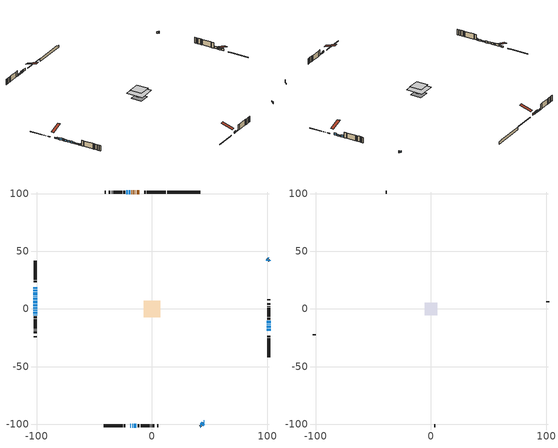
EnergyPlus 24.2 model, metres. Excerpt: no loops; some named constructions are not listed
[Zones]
conditioned space
 floor outside (Floor1 construction): -0.5,-0.5 -0.5,0.5 0.5,0.5 0.5,-0.5 z1.04
 floor outside (Floor2 construction): -0.66,-0.66 -0.66,0.66 0.66,0.66 0.66,-0.66 z1.04
 floor adiabatic (AdiabaticFloorConstruction): -7.26,-7.26 -7.26,7.26 7.26,7.26 7.26,-7.26 z3.48
 floor foundation (Slab1 construction): -4.79,-4.79 -4.79,4.79 4.79,4.79 4.79,-4.79 z-1.6
 floor foundation (Slab2 construction): -2.5,-1 -2.5,1 2.5,1 2.5,-1 z0
 wall outside (RimJoist1 construction): 12.1,101.38 -4.4,101.38 / -41.99,-101.38 -25.49,-101.38 / -101.38,41.99 -101.38,25.49 / 101.38,-41.99 101.38,-25.49 z1.04:1.34
 wall outside (RimJoist3 construction): -5.33,101.38 -6.53,101.38 / -24.56,-101.38 -23.36,-101.38 / -101.38,24.56 -101.38,23.36 / 101.38,-24.56 101.38,-23.36 z1.04:1.34
 wall outside (AdiabaticWallConstruction 1): -11.09,101.38 -13.43,101.38 / -14.36,101.38 -14.79,101.38 / -15.72,101.38 -16.53,101.38 / -17.46,101.38 -17.94,101.38 z1.04:3.07
 wall outside (AdiabaticWallConstruction): 101.38,-18.8 101.38,-17.02 / -101.38,14.58 -101.38,11.88 / 101.38,-12.15 101.38,-10.37 / 101.38,41.99 100.96,42.41 / 41.99,-101.38 42.41,-100.96 z1.04:2.82; -18.86,101.38 -20.03,101.38 / -101.38,-2.34 -101.38,-4.12 z1.04:2.21; -18.8,-101.38 -18.21,-101.38 / -101.38,16.7 -101.38,15.5 / -101.38,9.55 -101.38,8.05 z1.04:2.54; -101.38,18.8 -101.38,17.63 z1.04:2.01; -101.38,10.96 -101.38,10.47 / -17.28,-101.38 -16.8,-101.38 / -101.38,-5.05 -101.38,-5.53 z1.04:2.64; 101.38,-16.09 101.38,-14.59 / 101.38,-13.66 101.38,-13.08 / -20.96,101.38 -22.16,101.38 / -101.38,1.6 -101.38,0.41 z1.04:2.24; -101.38,7.12 -101.38,4.88 z1.04:2.44; -101.38,3.95 -101.38,2.53 z1.04:2.51; -101.38,-0.52 -101.38,-1.41 z1.04:1.93; -15.87,-101.38 -13.48,-101.38 z1.04:1.8; 100.31,43.06 99.77,43.6 z1.04:2.26; 43.06,-100.31 44.39,-98.98 z1.04:1.29; 45.05,-98.32 45.19,-98.17 z1.04:1.48
 wall outside (Wall1 construction): -23.09,101.38 -24.75,101.38 / -12.55,-101.38 -10.89,-101.38 / -101.38,-6.46 -101.38,-8.13 / 101.38,-9.44 101.38,-7.78 z1.04:5.92
 wall outside (Wall2 construction): -25.68,101.38 -33.54,101.38 / -9.96,-101.38 -2.1,-101.38 / -101.38,-9.05 -101.38,-16.91 / 101.38,-6.85 101.38,1.01 z1.04:5.92
 wall outside (Wall4 construction): -34.47,101.38 -35.07,101.38 / -1.17,-101.38 -0.57,-101.38 / -101.38,-17.84 -101.38,-18.44 / 101.38,1.94 101.38,2.54 z1.04:5.92
 wall outside (Wall5 construction): -36,101.38 -37.59,101.38 / 0.36,-101.38 1.95,-101.38 / -101.38,-19.37 -101.38,-20.96 / 101.38,3.47 101.38,5.06 z1.04:5.92
 wall outside (Wall7 construction): -40.2,101.38 -41.06,101.38 / 4.56,-101.38 5.42,-101.38 / -101.38,-23.57 -101.38,-24.44 / 101.38,7.67 101.38,8.54 z1.04:5.92
 wall foundation (FoundationWall1 construction): 13.03,101.38,-1.6 13.03,101.38,1.04 39.1,101.38,1.04 39.1,101.38,0.41 41.99,101.38,0.41 41.99,101.38,-1.6
 window (WindowConstruction): 101.38,-18.8 101.38,-17.02 z1.04:2.82
 window (WindowConstruction 5): -18.86,101.38 -20.03,101.38 z1.04:2.21
 window (WindowConstruction 6): -18.8,-101.38 -18.21,-101.38 z1.04:2.54
 window (WindowConstruction 7): -101.38,18.8 -101.38,17.63 z1.04:2.01
 window (WindowConstruction 8): -101.38,16.7 -101.38,15.51 z1.04:2.54
 window (WindowConstruction 9): -101.38,14.58 -101.38,11.89 z1.04:2.82
 window (WindowConstruction 22): -101.38,10.96 -101.38,10.47 z1.04:2.64
 window (WindowConstruction 10): 101.38,-16.09 101.38,-14.59 z1.04:2.23
 window (WindowConstruction 11): 101.38,-13.66 101.38,-13.08 z1.04:2.23
 window (WindowConstruction 12): -20.96,101.38 -22.16,101.38 z1.04:2.23
 window (WindowConstruction 13): -101.38,9.55 -101.38,8.05 z1.04:2.54
 window (WindowConstruction 1): 101.38,-12.15 101.38,-10.37 z1.04:2.82
 window (WindowConstruction 14): -101.38,7.12 -101.38,4.88 z1.04:2.44
 window (WindowConstruction 15): -101.38,3.95 -101.38,2.53 z1.04:2.51
 window (WindowConstruction 23): -17.28,-101.38 -16.8,-101.38 z1.04:2.64
 window (WindowConstruction 16): -101.38,1.6 -101.38,0.41 z1.04:2.23
 window (WindowConstruction 17): -101.38,-0.52 -101.38,-1.41 z1.04:1.93
 window (WindowConstruction 18): -101.38,-2.34 -101.38,-4.12 z1.04:2.21
 window (WindowConstruction 24): -15.87,-101.38 -13.48,-101.38 z1.04:1.8
 window (WindowConstruction 2): 101.38,41.99 100.96,42.41 z1.04:2.82
 window (WindowConstruction 3): 100.31,43.06 99.77,43.6 z1.04:2.26
 window (WindowConstruction 4): 41.99,-101.38 42.41,-100.96 z1.04:2.82
 window (WindowConstruction 19): -101.38,-5.05 -101.38,-5.53 z1.04:2.64
 window (WindowConstruction 20): 43.06,-100.31 44.39,-98.98 z1.04:1.29
 window (WindowConstruction 21): 45.05,-98.32 45.19,-98.18 z1.04:1.47
 door (Door): -11.09,101.38 -13.43,101.38 z1.04:3.07
 door (Door 1): -14.36,101.38 -14.79,101.38 z1.04:3.07
 door (Door 2): -15.72,101.38 -16.53,101.38 z1.04:3.07
 door (Door 3): -17.46,101.38 -17.94,101.38 z1.04:3.07
 ceiling adiabatic (AdiabaticFloorConstruction): 7.26,-7.26 7.26,7.26 -7.26,7.26 -7.26,-7.26 z3.48
attic - vented
 floor to conditioned space (Floor3 construction Reversed): -5.28,-5.28 -5.28,5.28 5.28,5.28 5.28,-5.28 z5.92
 wall outside (Wall6 construction): -38.52,101.38 -39.27,101.38 / 2.88,-101.38 3.63,-101.38 / -101.38,-21.89 -101.38,-22.65 / 101.38,5.99 101.38,6.75 z1.04:5.92
 roof outside (Roof1 construction): -10.16,101.38,5.92 -10.16,91.1,9.34 -7.45,91.1,9.34 -7.45,101.38,5.92; -19.73,-101.38,5.92 -19.73,-91.1,9.34 -22.43,-91.1,9.34 -22.43,-101.38,5.92; -101.38,19.73,5.92 -91.1,19.73,9.34 -91.1,22.43,9.34 -101.38,22.43,5.92; 101.38,-19.73,5.92 91.1,-19.73,9.34 91.1,-22.43,9.34 101.38,-22.43,5.92
[Schedule:Day:Interval]
clothes dryer exhaust 0 schedule day: No, 01:00, 0.123457, 02:00, 0.0740741, 03:00, 0.0493827, 04:00, 0.0246914, 05:00, 0.0493827, 06:00, 0.0740741, 07:00, 0.197531, 08:00, 0.395062, 09:00, 0.592593, 10:00, 0.839506, 11:00, 0.962963, 12:00, 1, 13:00, 0.91358, 14:00, 0.82716, 15:00, 0.716049, 16:00, 0.753086, 17:00, 0.679012, 18:00, 0.666667, 20:00, 0.62963, 21:00, 0.641975, 22:00, 0.666667, 23:00, 0.54321, 24:00, 0.296296
clothes dryer exhaust 0 schedule default day; cooling season schedule day; cooling season schedule day 2; cooling season schedule default day; exterior lighting schedule default day; natural vent schedule default day: No, 24:00, 0
cooling season schedule day 1: No, 24:00, 1
exterior lighting schedule day 1: No, 01:00, 0.528571, 03:00, 0.488929, 05:00, 0.4625, 06:00, 0.515357, 07:00, 0.581429, 08:00, 0.541786, 09:00, 0.409643, 10:00, 0.330357, 12:00, 0.317143, 13:00, 0.330357, 14:00, 0.37, 15:00, 0.396429, 16:00, 0.4625, 17:00, 0.581429, 18:00, 0.74, 19:00, 0.845714, 20:00, 0.898571, 21:00, 0.925, 22:00, 0.858929, 23:00, 0.74, 24:00, 0.621071
exterior lighting schedule day 10: No, 01:00, 0.552381, 03:00, 0.510952, 05:00, 0.483333, 06:00, 0.538571, 07:00, 0.607619, 08:00, 0.56619, 09:00, 0.428095, 10:00, 0.345238, 12:00, 0.331429, 13:00, 0.345238, 14:00, 0.386667, 15:00, 0.414286, 16:00, 0.483333, 17:00, 0.607619, 18:00, 0.773333, 19:00, 0.88381, 20:00, 0.939048, 21:00, 0.966667, 22:00, 0.897619, 23:00, 0.773333, 24:00, 0.649048
exterior lighting schedule day 11: No, 01:00, 0.571429, 03:00, 0.528571, 05:00, 0.5, 06:00, 0.557143, 07:00, 0.628571, 08:00, 0.585714, 09:00, 0.442857, 10:00, 0.357143, 12:00, 0.342857, 13:00, 0.357143, 14:00, 0.4, 15:00, 0.428571, 16:00, 0.5, 17:00, 0.628571, 18:00, 0.8, 19:00, 0.914286, 20:00, 0.971429, 21:00, 1, 22:00, 0.928571, 23:00, 0.8, 24:00, 0.671429
exterior lighting schedule day 2: No, 01:00, 0.485714, 03:00, 0.449286, 05:00, 0.425, 06:00, 0.473571, 07:00, 0.534286, 08:00, 0.497857, 09:00, 0.376429, 10:00, 0.303571, 12:00, 0.291429, 13:00, 0.303571, 14:00, 0.34, 15:00, 0.364286, 16:00, 0.425, 17:00, 0.534286, 18:00, 0.68, 19:00, 0.777143, 20:00, 0.825714, 21:00, 0.85, 22:00, 0.789286, 23:00, 0.68, 24:00, 0.570714
exterior lighting schedule day 3: No, 01:00, 0.442857, 03:00, 0.409643, 05:00, 0.3875, 06:00, 0.431786, 07:00, 0.487143, 08:00, 0.453929, 09:00, 0.343214, 10:00, 0.276786, 12:00, 0.265714, 13:00, 0.276786, 14:00, 0.31, 15:00, 0.332143, 16:00, 0.3875, 17:00, 0.487143, 18:00, 0.62, 19:00, 0.708571, 20:00, 0.752857, 21:00, 0.775, 22:00, 0.719643, 23:00, 0.62, 24:00, 0.520357
exterior lighting schedule day 4: No, 01:00, 0.4, 03:00, 0.37, 05:00, 0.35, 06:00, 0.39, 07:00, 0.44, 08:00, 0.41, 09:00, 0.31, 10:00, 0.25, 12:00, 0.24, 13:00, 0.25, 14:00, 0.28, 15:00, 0.3, 16:00, 0.35, 17:00, 0.44, 18:00, 0.56, 19:00, 0.64, 20:00, 0.68, 21:00, 0.7, 22:00, 0.65, 23:00, 0.56, 24:00, 0.47
exterior lighting schedule day 5: No, 01:00, 0.380952, 03:00, 0.352381, 05:00, 0.333333, 06:00, 0.371429, 07:00, 0.419048, 08:00, 0.390476, 09:00, 0.295238, 10:00, 0.238095, 12:00, 0.228571, 13:00, 0.238095, 14:00, 0.266667, 15:00, 0.285714, 16:00, 0.333333, 17:00, 0.419048, 18:00, 0.533333, 19:00, 0.609524, 20:00, 0.647619, 21:00, 0.666667, 22:00, 0.619048, 23:00, 0.533333, 24:00, 0.447619
exterior lighting schedule day 6: No, 01:00, 0.390476, 03:00, 0.36119, 05:00, 0.341667, 06:00, 0.380714, 07:00, 0.429524, 08:00, 0.400238, 09:00, 0.302619, 10:00, 0.244048, 12:00, 0.234286, 13:00, 0.244048, 14:00, 0.273333, 15:00, 0.292857, 16:00, 0.341667, 17:00, 0.429524, 18:00, 0.546667, 19:00, 0.624762, 20:00, 0.66381, 21:00, 0.683333, 22:00, 0.634524, 23:00, 0.546667, 24:00, 0.45881
exterior lighting schedule day 7: No, 01:00, 0.419048, 03:00, 0.387619, 05:00, 0.366667, 06:00, 0.408571, 07:00, 0.460952, 08:00, 0.429524, 09:00, 0.324762, 10:00, 0.261905, 12:00, 0.251429, 13:00, 0.261905, 14:00, 0.293333, 15:00, 0.314286, 16:00, 0.366667, 17:00, 0.460952, 18:00, 0.586667, 19:00, 0.670476, 20:00, 0.712381, 21:00, 0.733333, 22:00, 0.680952, 23:00, 0.586667, 24:00, 0.492381
exterior lighting schedule day 8: No, 01:00, 0.466667, 03:00, 0.431667, 05:00, 0.408333, 06:00, 0.455, 07:00, 0.513333, 08:00, 0.478333, 09:00, 0.361667, 10:00, 0.291667, 12:00, 0.28, 13:00, 0.291667, 14:00, 0.326667, 15:00, 0.35, 16:00, 0.408333, 17:00, 0.513333, 18:00, 0.653333, 19:00, 0.746667, 20:00, 0.793333, 21:00, 0.816667, 22:00, 0.758333, 23:00, 0.653333, 24:00, 0.548333
exterior lighting schedule day 9: No, 01:00, 0.509524, 03:00, 0.47131, 05:00, 0.445833, 06:00, 0.496786, 07:00, 0.560476, 08:00, 0.522262, 09:00, 0.394881, 10:00, 0.318452, 12:00, 0.305714, 13:00, 0.318452, 14:00, 0.356667, 15:00, 0.382143, 16:00, 0.445833, 17:00, 0.560476, 18:00, 0.713333, 19:00, 0.815238, 20:00, 0.86619, 21:00, 0.891667, 22:00, 0.827976, 23:00, 0.713333, 24:00, 0.59869
[Schedule:Week:Daily]
clothes dryer exhaust 0 schedule Week Rule - Jan1-Dec31: clothes dryer exhaust 0 schedule day, clothes dryer exhaust 0 schedule day, clothes dryer exhaust 0 schedule day, clothes dryer exhaust 0 schedule day, clothes dryer exhaust 0 schedule day, clothes dryer exhaust 0 schedule day, clothes dryer exhaust 0 schedule day, clothes dryer exhaust 0 schedule default day, clothes dryer exhaust 0 schedule default day, clothes dryer exhaust 0 schedule default day, clothes dryer exhaust 0 schedule default day, clothes dryer exhaust 0 schedule default day
cooling season schedule Week Rule - Jan1-May26: cooling season schedule day, cooling season schedule day, cooling season schedule day, cooling season schedule day, cooling season schedule day, cooling season schedule day, cooling season schedule day, cooling season schedule default day, cooling season schedule default day, cooling season schedule default day, cooling season schedule default day, cooling season schedule default day
cooling season schedule Week Rule - May27-Jun2: cooling season schedule day, cooling season schedule day, cooling season schedule day, cooling season schedule day, cooling season schedule day, cooling season schedule day 1, cooling season schedule day 1, cooling season schedule default day, cooling season schedule default day, cooling season schedule default day, cooling season schedule default day, cooling season schedule default day
cooling season schedule Week Rule - Jun3-Aug25: cooling season schedule day 1, cooling season schedule day 1, cooling season schedule day 1, cooling season schedule day 1, cooling season schedule day 1, cooling season schedule day 1, cooling season schedule day 1, cooling season schedule default day, cooling season schedule default day, cooling season schedule default day, cooling season schedule default day, cooling season schedule default day
cooling season schedule Week Rule - Aug26-Sep1: cooling season schedule day 1, cooling season schedule day 1, cooling season schedule day 1, cooling season schedule day 1, cooling season schedule day 1, cooling season schedule day 1, cooling season schedule day 2, cooling season schedule default day, cooling season schedule default day, cooling season schedule default day, cooling season schedule default day, cooling season schedule default day
cooling season schedule Week Rule - Sep2-Dec31: cooling season schedule day 2, cooling season schedule day 2, cooling season schedule day 2, cooling season schedule day 2, cooling season schedule day 2, cooling season schedule day 2, cooling season schedule day 2, cooling season schedule default day, cooling season schedule default day, cooling season schedule default day, cooling season schedule default day, cooling season schedule default day
exterior lighting schedule Week Rule - Feb25-Mar3: exterior lighting schedule day 1, exterior lighting schedule day 1, exterior lighting schedule day 1, exterior lighting schedule day 1, exterior lighting schedule day 2, exterior lighting schedule day 2, exterior lighting schedule day 2, exterior lighting schedule default day, exterior lighting schedule default day, exterior lighting schedule default day, exterior lighting schedule default day, exterior lighting schedule default day
exterior lighting schedule Week Rule - Mar4-Mar31: exterior lighting schedule day 2, exterior lighting schedule day 2, exterior lighting schedule day 2, exterior lighting schedule day 2, exterior lighting schedule day 2, exterior lighting schedule day 2, exterior lighting schedule day 2, exterior lighting schedule default day, exterior lighting schedule default day, exterior lighting schedule default day, exterior lighting schedule default day, exterior lighting schedule default day
exterior lighting schedule Week Rule - Apr1-Apr28: exterior lighting schedule day 3, exterior lighting schedule day 3, exterior lighting schedule day 3, exterior lighting schedule day 3, exterior lighting schedule day 3, exterior lighting schedule day 3, exterior lighting schedule day 3, exterior lighting schedule default day, exterior lighting schedule default day, exterior lighting schedule default day, exterior lighting schedule default day, exterior lighting schedule default day
exterior lighting schedule Week Rule - Apr29-May5: exterior lighting schedule day 3, exterior lighting schedule day 3, exterior lighting schedule day 4, exterior lighting schedule day 4, exterior lighting schedule day 4, exterior lighting schedule day 4, exterior lighting schedule day 4, exterior lighting schedule default day, exterior lighting schedule default day, exterior lighting schedule default day, exterior lighting schedule default day, exterior lighting schedule default day
exterior lighting schedule Week Rule - May6-May26: exterior lighting schedule day 4, exterior lighting schedule day 4, exterior lighting schedule day 4, exterior lighting schedule day 4, exterior lighting schedule day 4, exterior lighting schedule day 4, exterior lighting schedule day 4, exterior lighting schedule default day, exterior lighting schedule default day, exterior lighting schedule default day, exterior lighting schedule default day, exterior lighting schedule default day
exterior lighting schedule Week Rule - May27-Jun2: exterior lighting schedule day 4, exterior lighting schedule day 4, exterior lighting schedule day 4, exterior lighting schedule day 4, exterior lighting schedule day 4, exterior lighting schedule day 5, exterior lighting schedule day 5, exterior lighting schedule default day, exterior lighting schedule default day, exterior lighting schedule default day, exterior lighting schedule default day, exterior lighting schedule default day
exterior lighting schedule Week Rule - Jun3-Jun30: exterior lighting schedule day 5, exterior lighting schedule day 5, exterior lighting schedule day 5, exterior lighting schedule day 5, exterior lighting schedule day 5, exterior lighting schedule day 5, exterior lighting schedule day 5, exterior lighting schedule default day, exterior lighting schedule default day, exterior lighting schedule default day, exterior lighting schedule default day, exterior lighting schedule default day
exterior lighting schedule Week Rule - Jul1-Jul28: exterior lighting schedule day 6, exterior lighting schedule day 6, exterior lighting schedule day 6, exterior lighting schedule day 6, exterior lighting schedule day 6, exterior lighting schedule day 6, exterior lighting schedule day 6, exterior lighting schedule default day, exterior lighting schedule default day, exterior lighting schedule default day, exterior lighting schedule default day, exterior lighting schedule default day
exterior lighting schedule Week Rule - Jul29-Aug4: exterior lighting schedule day 6, exterior lighting schedule day 6, exterior lighting schedule day 6, exterior lighting schedule day 7, exterior lighting schedule day 7, exterior lighting schedule day 7, exterior lighting schedule day 7, exterior lighting schedule default day, exterior lighting schedule default day, exterior lighting schedule default day, exterior lighting schedule default day, exterior lighting schedule default day
exterior lighting schedule Week Rule - Aug5-Aug25: exterior lighting schedule day 7, exterior lighting schedule day 7, exterior lighting schedule day 7, exterior lighting schedule day 7, exterior lighting schedule day 7, exterior lighting schedule day 7, exterior lighting schedule day 7, exterior lighting schedule default day, exterior lighting schedule default day, exterior lighting schedule default day, exterior lighting schedule default day, exterior lighting schedule default day
exterior lighting schedule Week Rule - Aug26-Sep1: exterior lighting schedule day 7, exterior lighting schedule day 7, exterior lighting schedule day 7, exterior lighting schedule day 7, exterior lighting schedule day 7, exterior lighting schedule day 7, exterior lighting schedule day 8, exterior lighting schedule default day, exterior lighting schedule default day, exterior lighting schedule default day, exterior lighting schedule default day, exterior lighting schedule default day
exterior lighting schedule Week Rule - Sep2-Sep29: exterior lighting schedule day 8, exterior lighting schedule day 8, exterior lighting schedule day 8, exterior lighting schedule day 8, exterior lighting schedule day 8, exterior lighting schedule day 8, exterior lighting schedule day 8, exterior lighting schedule default day, exterior lighting schedule default day, exterior lighting schedule default day, exterior lighting schedule default day, exterior lighting schedule default day
exterior lighting schedule Week Rule - Sep30-Oct6: exterior lighting schedule day 8, exterior lighting schedule day 9, exterior lighting schedule day 9, exterior lighting schedule day 9, exterior lighting schedule day 9, exterior lighting schedule day 9, exterior lighting schedule day 9, exterior lighting schedule default day, exterior lighting schedule default day, exterior lighting schedule default day, exterior lighting schedule default day, exterior lighting schedule default day
exterior lighting schedule Week Rule - Oct7-Oct27: exterior lighting schedule day 9, exterior lighting schedule day 9, exterior lighting schedule day 9, exterior lighting schedule day 9, exterior lighting schedule day 9, exterior lighting schedule day 9, exterior lighting schedule day 9, exterior lighting schedule default day, exterior lighting schedule default day, exterior lighting schedule default day, exterior lighting schedule default day, exterior lighting schedule default day
exterior lighting schedule Week Rule - Oct28-Nov3: exterior lighting schedule day 9, exterior lighting schedule day 9, exterior lighting schedule day 9, exterior lighting schedule day 9, exterior lighting schedule day 10, exterior lighting schedule day 10, exterior lighting schedule day 10, exterior lighting schedule default day, exterior lighting schedule default day, exterior lighting schedule default day, exterior lighting schedule default day, exterior lighting schedule default day
exterior lighting schedule Week Rule - Nov4-Nov24: exterior lighting schedule day 10, exterior lighting schedule day 10, exterior lighting schedule day 10, exterior lighting schedule day 10, exterior lighting schedule day 10, exterior lighting schedule day 10, exterior lighting schedule day 10, exterior lighting schedule default day, exterior lighting schedule default day, exterior lighting schedule default day, exterior lighting schedule default day, exterior lighting schedule default day
exterior lighting schedule Week Rule - Nov25-Dec1: exterior lighting schedule day 10, exterior lighting schedule day 10, exterior lighting schedule day 10, exterior lighting schedule day 10, exterior lighting schedule day 10, exterior lighting schedule day 10, exterior lighting schedule day 11, exterior lighting schedule default day, exterior lighting schedule default day, exterior lighting schedule default day, exterior lighting schedule default day, exterior lighting schedule default day
exterior lighting schedule Week Rule - Dec2-Dec31: exterior lighting schedule day 11, exterior lighting schedule day 11, exterior lighting schedule day 11, exterior lighting schedule day 11, exterior lighting schedule day 11, exterior lighting schedule day 11, exterior lighting schedule day 11, exterior lighting schedule default day, exterior lighting schedule default day, exterior lighting schedule default day, exterior lighting schedule default day, exterior lighting schedule default day
natural vent schedule Week Rule - Jan1-Dec31: natural vent schedule default day, natural vent schedule default day, natural vent schedule default day, natural vent schedule default day, natural vent schedule default day, natural vent schedule default day, natural vent schedule default day, natural vent schedule default day, natural vent schedule default day, natural vent schedule default day, natural vent schedule default day, natural vent schedule default day
[Schedule:Year]
clothes dryer exhaust 0 schedule: clothes dryer exhaust 0 schedule Week Rule - Jan1-Dec31, 1, 1, 12, 31
cooling season schedule: cooling season schedule Week Rule - Jan1-May26, 1, 1, 5, 26, cooling season schedule Week Rule - May27-Jun2, 5, 27, 6, 2, cooling season schedule Week Rule - Jun3-Aug25, 6, 3, 8, 25, cooling season schedule Week Rule - Aug26-Sep1, 8, 26, 9, 1, cooling season schedule Week Rule - Sep2-Dec31, 9, 2, 12, 31
natural vent schedule: natural vent schedule Week Rule - Jan1-Dec31, 1, 1, 12, 31
